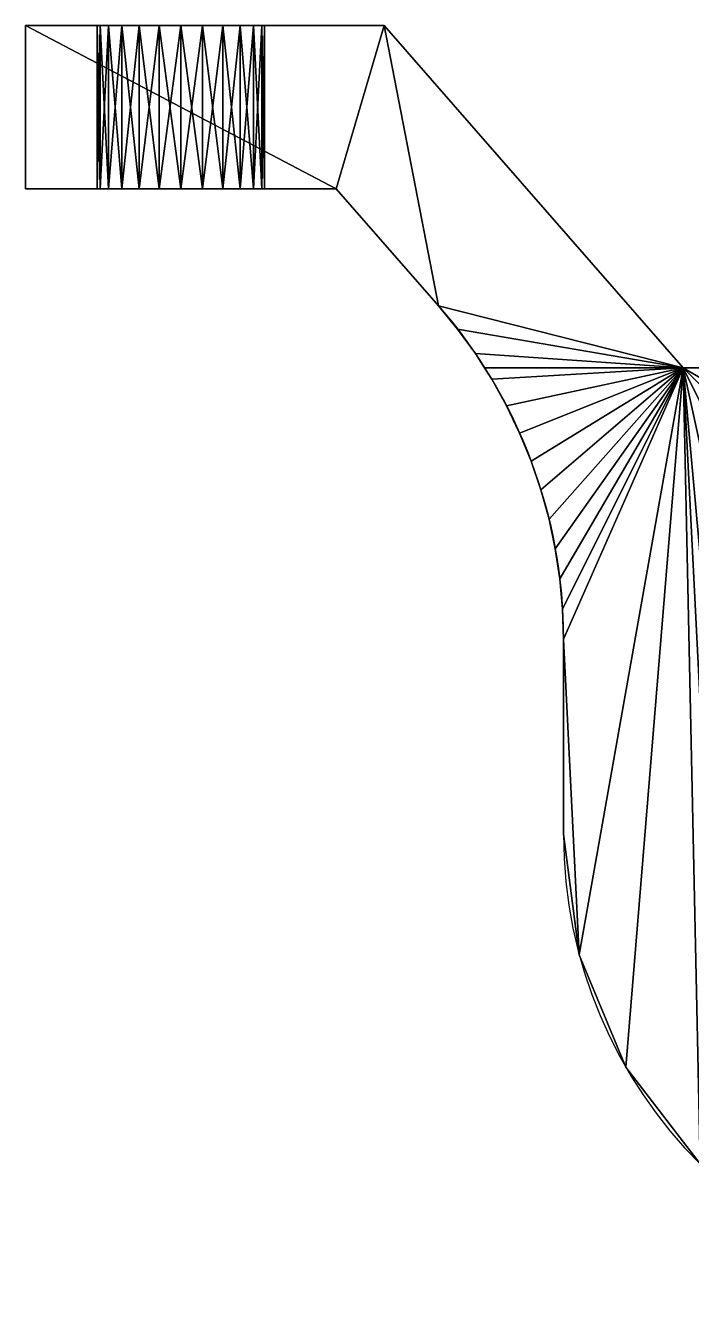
# Model space of a CAD drawing. Header units: millimetres. Extents: x 0 to 84, y 0 to 53.3.
# Drawn here: x 0 to 27.9, y 0 to 53.3 of the extents above; entities that cross this region are included whole.
import ezdxf

# ---------------------------------------------------------------- set-up
doc = ezdxf.new("R2010")
doc.units = ezdxf.units.MM

msp = doc.modelspace()

# ---------------------------------------------------------------- linework, layer by layer
for p, q in [((15, 53.309), (0, 53.309)), ((0, 46.479), (0, 53.309)), ((0, 46.479, 39), (0, 53.309, 39)), ((15, 53.309, 39), (0, 53.309, 39)), ((0, 53.309), (0, 53.309, 39)), ((3, 53.309, 9.5), (3, 46.479, 9.5)), ((3, 53.309, 29.5), (3, 46.479, 29.5)), ((3.119, 53.309, 8.594), (3.119, 46.479, 8.594)), ((3.119, 53.309, 10.406), (3.119, 46.479, 10.406)), ((3.119, 53.309, 28.594), (3.119, 46.479, 28.594)), ((3.119, 53.309, 30.406), (3.119, 46.479, 30.406)), ((3.469, 53.309, 11.25), (3.469, 46.479, 11.25)), ((3.469, 53.309, 7.75), (3.469, 46.479, 7.75)), ((3.469, 53.309, 31.25), (3.469, 46.479, 31.25)), ((3.469, 53.309, 27.75), (3.469, 46.479, 27.75)), ((4.025, 53.309, 11.975), (4.025, 46.479, 11.975)), ((4.025, 53.309, 7.025), (4.025, 46.479, 7.025)), ((4.025, 53.309, 31.975), (4.025, 46.479, 31.975)), ((4.025, 53.309, 27.025), (4.025, 46.479, 27.025)), ((4.75, 53.309, 12.531), (4.75, 46.479, 12.531)), ((4.75, 53.309, 6.469), (4.75, 46.479, 6.469)), ((4.75, 53.309, 32.531), (4.75, 46.479, 32.531)), ((4.75, 53.309, 26.469), (4.75, 46.479, 26.469)), ((5.594, 53.309, 12.881), (5.594, 46.479, 12.881)), ((5.594, 53.309, 6.119), (5.594, 46.479, 6.119)), ((5.594, 53.309, 32.881), (5.594, 46.479, 32.881)), ((5.594, 53.309, 26.119), (5.594, 46.479, 26.119)), ((6.5, 53.309, 13), (6.5, 46.479, 13)), ((6.5, 53.309, 6), (6.5, 46.479, 6)), ((6.5, 53.309, 33), (6.5, 46.479, 33)), ((6.5, 53.309, 26), (6.5, 46.479, 26)), ((7.406, 53.309, 12.881), (7.406, 46.479, 12.881)), ((7.406, 53.309, 6.119), (7.406, 46.479, 6.119)), ((7.406, 53.309, 32.881), (7.406, 46.479, 32.881)), ((7.406, 53.309, 26.119), (7.406, 46.479, 26.119)), ((8.25, 53.309, 12.531), (8.25, 46.479, 12.531)), ((8.25, 53.309, 6.469), (8.25, 46.479, 6.469)), ((8.25, 53.309, 32.531), (8.25, 46.479, 32.531)), ((8.25, 53.309, 26.469), (8.25, 46.479, 26.469)), ((8.975, 53.309, 11.975), (8.975, 46.479, 11.975)), ((8.975, 53.309, 7.025), (8.975, 46.479, 7.025)), ((8.975, 53.309, 31.975), (8.975, 46.479, 31.975)), ((8.975, 53.309, 27.025), (8.975, 46.479, 27.025)), ((9.531, 53.309, 11.25), (9.531, 46.479, 11.25)), ((9.531, 53.309, 7.75), (9.531, 46.479, 7.75)), ((9.531, 53.309, 31.25), (9.531, 46.479, 31.25)), ((9.531, 53.309, 27.75), (9.531, 46.479, 27.75)), ((9.881, 53.309, 10.406), (9.881, 46.479, 10.406)), ((9.881, 53.309, 8.594), (9.881, 46.479, 8.594)), ((9.881, 53.309, 30.406), (9.881, 46.479, 30.406)), ((9.881, 53.309, 28.594), (9.881, 46.479, 28.594)), ((10, 53.309, 9.5), (10, 46.479, 9.5)), ((10, 53.309, 29.5), (10, 46.479, 29.5)), ((15, 53.309), (27.5, 39)), ((15, 53.309, 39), (27.5, 39, 39)), ((15, 53.309), (15, 53.309, 39)), ((13, 46.479), (0, 46.479)), ((13, 46.479, 39), (0, 46.479, 39)), ((0, 46.479), (0, 46.479, 39)), ((17.267, 41.595), (13, 46.479)), ((17.267, 41.595, 39), (13, 46.479, 39)), ((13, 46.479), (13, 46.479, 39)), ((17.267, 41.595), (17.267, 41.595, 39)), ((18.072, 40.615), (18.072, 40.615, 39)), ((18.817, 39.589), (18.817, 39.589, 39)), ((19.193, 39), (19.193, 39, 39)), ((27.5, 39), (56.5, 39)), ((27.5, 39, 39), (56.5, 39, 39)), ((27.5, 39), (27.5, 39, 39)), ((19.5, 38.52), (19.5, 38.52, 39)), ((20.117, 37.413), (20.117, 37.413, 39)), ((20.668, 36.27), (20.668, 36.27, 39)), ((21.149, 35.096), (21.149, 35.096, 39)), ((21.558, 33.896), (21.558, 33.896, 39)), ((21.896, 32.674), (21.896, 32.674, 39)), ((22.159, 31.433), (22.159, 31.433, 39)), ((22.348, 30.179), (22.348, 30.179, 39)), ((22.462, 28.916), (22.462, 28.916, 39)), ((22.5, 19.5), (22.5, 27.649)), ((22.5, 19.5, 39), (22.5, 27.649, 39)), ((22.5, 27.649), (22.5, 27.649, 39)), ((22.5, 19.5), (22.5, 19.5, 39)), ((23.164, 14.453), (23.164, 14.453, 39)), ((25.113, 9.75), (25.113, 9.75, 39))]:
    msp.add_line(p, q)
at = {"extrusion": (0, -1, 0)}
for centre in [(6.5, 29.5, -53.309), (6.5, 9.5, -53.309), (6.5, 9.5, -46.479), (6.5, 29.5, -46.479)]:
    msp.add_circle(centre, 3.5, dxfattribs=at)
at = {"extrusion": (0, 0, -1)}
for centre in [(-1.302, 27.649), (-1.302, 27.649, -39)]:
    msp.add_arc(centre, 21.198, 138.8605, 180, dxfattribs=at)
for centre in [(42, 19.5), (42, 19.5, 39)]:
    msp.add_arc(centre, 19.5, 180, 0)

# ---------------------------------------------------------------- meshes
mesh = msp.add_polyface()
corners = [(23.164, 14.453, 39), (22.5, 27.649, 39), (22.5, 19.5, 39), (28.211, 5.711, 39), (28.96, 16.006, 39), (28.5, 19.5, 39), (32.25, 2.613, 39), (30.309, 12.75, 39), (32.454, 9.954, 39), (36.953, 0.664, 39), (35.25, 7.809, 39), (38.506, 6.46, 39), (42, 0, 39), (42, 6, 39), (47.047, 0.664, 39), (45.494, 6.46, 39), (48.75, 7.809, 39), (51.75, 2.613, 39), (51.546, 9.954, 39), (53.691, 12.75, 39), (55.789, 5.711, 39), (55.04, 16.006, 39), (55.5, 19.5, 39), (13, 46.479, 39), (0, 53.309, 39), (0, 46.479, 39), (15, 53.309, 39), (17.267, 41.595, 39), (27.5, 39, 39), (18.072, 40.615, 39), (18.817, 39.589, 39), (19.193, 39, 39), (19.5, 38.52, 39), (20.117, 37.413, 39), (20.668, 36.27, 39), (21.149, 35.096, 39), (21.558, 33.896, 39), (21.896, 32.674, 39), (22.159, 31.433, 39), (22.348, 30.179, 39), (22.462, 28.916, 39), (25.113, 9.75, 39), (28.96, 22.994, 39), (30.309, 26.25, 39), (32.454, 29.046, 39), (35.25, 31.191, 39), (38.506, 32.54, 39), (56.5, 39, 39), (42, 33, 39), (45.494, 32.54, 39), (48.75, 31.191, 39), (51.546, 29.046, 39), (53.691, 26.25, 39), (55.04, 22.994, 39), (58.887, 9.75, 39), (61.653, 30.113, 39), (61.845, 31.383, 39), (62.112, 32.638, 39), (62.453, 33.876, 39), (69, 53.309, 39), (61.538, 28.835, 39), (60.836, 14.453, 39), (61.5, 27.552, 39), (61.5, 19.5, 39), (62.868, 35.09, 39), (63.355, 36.278, 39), (63.912, 37.435, 39), (64.537, 38.556, 39), (64.82, 39, 39), (65.228, 39.637, 39), (65.982, 40.676, 39), (66.797, 41.668, 39), (71, 46.479, 39), (84, 53.309, 39), (84, 46.479, 39)]
mesh.append_faces([[corners[k] for k in face] for face in [(0, 1, 2), (23, 24, 25), (62, 61, 63), (73, 72, 74)]], dxfattribs={"vtx0": -1})
mesh.append_faces([[corners[k] for k in face] for face in [(4, 6, 7), (7, 6, 8), (8, 9, 10), (10, 9, 11), (11, 12, 13), (13, 14, 15), (15, 14, 16), (16, 17, 18), (18, 17, 19), (19, 20, 21), (21, 20, 22), (24, 23, 26), (26, 27, 28), (28, 46, 47), (47, 58, 59), (55, 54, 60), (60, 61, 62), (59, 72, 73)]], dxfattribs={"vtx0": -1, "vtx1": -1})
mesh.append_faces([[corners[k] for k in face] for face in [(28, 1, 0), (28, 3, 5), (47, 22, 20), (47, 54, 55)]], dxfattribs={"vtx0": -1, "vtx1": -1, "vtx2": -1})
mesh.append_faces([[corners[k] for k in face] for face in [(3, 4, 5), (4, 3, 6), (8, 6, 9), (11, 9, 12), (13, 12, 14), (16, 14, 17), (19, 17, 20), (26, 23, 27), (28, 27, 29), (28, 29, 30), (28, 30, 31), (28, 31, 32), (28, 32, 33), (28, 33, 34), (28, 34, 35), (28, 35, 36), (28, 36, 37), (28, 37, 38), (28, 38, 39), (28, 39, 40), (28, 40, 1), (28, 0, 41), (28, 41, 3), (28, 5, 42), (28, 42, 43), (28, 43, 44), (28, 44, 45), (28, 45, 46), (47, 46, 48), (47, 48, 49), (47, 49, 50), (47, 50, 51), (47, 51, 52), (47, 52, 53), (47, 53, 22), (47, 20, 54), (47, 55, 56), (47, 56, 57), (47, 57, 58), (60, 54, 61), (59, 58, 64), (59, 64, 65), (59, 65, 66), (59, 66, 67), (59, 67, 68), (59, 68, 69), (59, 69, 70), (59, 70, 71), (59, 71, 72)]], dxfattribs={"vtx0": -1, "vtx2": -1})
mesh = msp.add_polyface()
corners = [(0, 53.309, 39), (0, 46.479), (0, 46.479, 39), (0, 53.309)]
mesh.append_faces([[corners[k] for k in face] for face in [(0, 1, 2), (1, 0, 3)]], dxfattribs={"vtx0": -1})
mesh = msp.add_polyface()
corners = [(0, 53.309), (4.75, 53.309, 6.469), (15, 53.309), (4.025, 53.309, 7.025), (3.469, 53.309, 7.75), (3.119, 53.309, 8.594), (3, 53.309, 9.5), (0, 53.309, 39), (5.594, 53.309, 6.119), (6.5, 53.309, 6), (3.119, 53.309, 10.406), (3.469, 53.309, 11.25), (4.025, 53.309, 11.975), (4.75, 53.309, 12.531), (5.594, 53.309, 12.881), (6.5, 53.309, 13), (3.119, 53.309, 28.594), (3.469, 53.309, 27.75), (4.025, 53.309, 27.025), (4.75, 53.309, 26.469), (5.594, 53.309, 26.119), (6.5, 53.309, 26), (3, 53.309, 29.5), (3.119, 53.309, 30.406), (3.469, 53.309, 31.25), (4.025, 53.309, 31.975), (4.75, 53.309, 32.531), (5.594, 53.309, 32.881), (6.5, 53.309, 33), (9.881, 53.309, 8.594), (15, 53.309, 39), (9.531, 53.309, 7.75), (8.975, 53.309, 7.025), (8.25, 53.309, 6.469), (7.406, 53.309, 6.119), (10, 53.309, 9.5), (9.881, 53.309, 10.406), (9.531, 53.309, 11.25), (8.975, 53.309, 11.975), (8.25, 53.309, 12.531), (7.406, 53.309, 12.881), (9.531, 53.309, 27.75), (8.975, 53.309, 27.025), (8.25, 53.309, 26.469), (7.406, 53.309, 26.119), (9.881, 53.309, 28.594), (10, 53.309, 29.5), (9.881, 53.309, 30.406), (9.531, 53.309, 31.25), (8.975, 53.309, 31.975), (8.25, 53.309, 32.531), (7.406, 53.309, 32.881)]
mesh.append_faces([[corners[k] for k in face] for face in [(0, 1, 2), (1, 0, 3), (3, 0, 4), (4, 0, 5), (5, 0, 6), (6, 7, 10), (10, 7, 11), (11, 7, 12), (12, 7, 13), (13, 7, 14), (14, 7, 15), (16, 7, 22), (22, 7, 23), (23, 7, 24), (24, 7, 25), (25, 7, 26), (26, 7, 27), (27, 7, 28), (2, 29, 30), (29, 2, 31), (31, 2, 32), (32, 2, 33), (33, 2, 34), (34, 2, 9), (41, 15, 42), (42, 15, 43), (43, 15, 44), (44, 15, 21), (30, 28, 7)]], dxfattribs={"vtx0": -1, "vtx1": -1})
mesh.append_faces([[corners[k] for k in face] for face in [(15, 7, 16), (30, 15, 41)]], dxfattribs={"vtx0": -1, "vtx1": -1, "vtx2": -1})
mesh.append_faces([[corners[k] for k in face] for face in [(6, 0, 7), (2, 1, 8), (2, 8, 9), (15, 16, 17), (15, 17, 18), (15, 18, 19), (15, 19, 20), (15, 20, 21), (30, 29, 35), (30, 35, 36), (30, 36, 37), (30, 37, 38), (30, 38, 39), (30, 39, 40), (30, 40, 15), (30, 41, 45), (30, 45, 46), (30, 46, 47), (30, 47, 48), (30, 48, 49), (30, 49, 50), (30, 50, 51), (30, 51, 28)]], dxfattribs={"vtx0": -1, "vtx2": -1})
mesh = msp.add_polyface()
corners = [(3.119, 53.309, 8.594), (3, 46.479, 9.5), (3.119, 46.479, 8.594), (3, 53.309, 9.5)]
mesh.append_faces([[corners[k] for k in face] for face in [(0, 1, 2), (1, 0, 3)]], dxfattribs={"vtx0": -1})
mesh = msp.add_polyface()
corners = [(3, 53.309, 9.5), (3.119, 46.479, 10.406), (3, 46.479, 9.5), (3.119, 53.309, 10.406)]
mesh.append_faces([[corners[k] for k in face] for face in [(0, 1, 2), (1, 0, 3)]], dxfattribs={"vtx0": -1})
mesh = msp.add_polyface()
corners = [(3.119, 53.309, 28.594), (3, 46.479, 29.5), (3.119, 46.479, 28.594), (3, 53.309, 29.5)]
mesh.append_faces([[corners[k] for k in face] for face in [(0, 1, 2), (1, 0, 3)]], dxfattribs={"vtx0": -1})
mesh = msp.add_polyface()
corners = [(3, 53.309, 29.5), (3.119, 46.479, 30.406), (3, 46.479, 29.5), (3.119, 53.309, 30.406)]
mesh.append_faces([[corners[k] for k in face] for face in [(0, 1, 2), (1, 0, 3)]], dxfattribs={"vtx0": -1})
mesh = msp.add_polyface()
corners = [(3.119, 53.309, 10.406), (3.469, 46.479, 11.25), (3.119, 46.479, 10.406), (3.469, 53.309, 11.25)]
mesh.append_faces([[corners[k] for k in face] for face in [(0, 1, 2), (1, 0, 3)]], dxfattribs={"vtx0": -1})
mesh = msp.add_polyface()
corners = [(3.469, 53.309, 7.75), (3.119, 46.479, 8.594), (3.469, 46.479, 7.75), (3.119, 53.309, 8.594)]
mesh.append_faces([[corners[k] for k in face] for face in [(0, 1, 2), (1, 0, 3)]], dxfattribs={"vtx0": -1})
mesh = msp.add_polyface()
corners = [(3.119, 53.309, 30.406), (3.469, 46.479, 31.25), (3.119, 46.479, 30.406), (3.469, 53.309, 31.25)]
mesh.append_faces([[corners[k] for k in face] for face in [(0, 1, 2), (1, 0, 3)]], dxfattribs={"vtx0": -1})
mesh = msp.add_polyface()
corners = [(3.469, 53.309, 27.75), (3.119, 46.479, 28.594), (3.469, 46.479, 27.75), (3.119, 53.309, 28.594)]
mesh.append_faces([[corners[k] for k in face] for face in [(0, 1, 2), (1, 0, 3)]], dxfattribs={"vtx0": -1})
mesh = msp.add_polyface()
corners = [(3.469, 53.309, 11.25), (4.025, 46.479, 11.975), (3.469, 46.479, 11.25), (4.025, 53.309, 11.975)]
mesh.append_faces([[corners[k] for k in face] for face in [(0, 1, 2), (1, 0, 3)]], dxfattribs={"vtx0": -1})
mesh = msp.add_polyface()
corners = [(4.025, 53.309, 7.025), (3.469, 46.479, 7.75), (4.025, 46.479, 7.025), (3.469, 53.309, 7.75)]
mesh.append_faces([[corners[k] for k in face] for face in [(0, 1, 2), (1, 0, 3)]], dxfattribs={"vtx0": -1})
mesh = msp.add_polyface()
corners = [(3.469, 53.309, 31.25), (4.025, 46.479, 31.975), (3.469, 46.479, 31.25), (4.025, 53.309, 31.975)]
mesh.append_faces([[corners[k] for k in face] for face in [(0, 1, 2), (1, 0, 3)]], dxfattribs={"vtx0": -1})
mesh = msp.add_polyface()
corners = [(4.025, 53.309, 27.025), (3.469, 46.479, 27.75), (4.025, 46.479, 27.025), (3.469, 53.309, 27.75)]
mesh.append_faces([[corners[k] for k in face] for face in [(0, 1, 2), (1, 0, 3)]], dxfattribs={"vtx0": -1})
mesh = msp.add_polyface()
corners = [(4.75, 53.309, 12.531), (4.025, 46.479, 11.975), (4.025, 53.309, 11.975), (4.75, 46.479, 12.531)]
mesh.append_faces([[corners[k] for k in face] for face in [(0, 1, 2), (1, 0, 3)]], dxfattribs={"vtx0": -1})
mesh = msp.add_polyface()
corners = [(4.75, 46.479, 6.469), (4.025, 53.309, 7.025), (4.025, 46.479, 7.025), (4.75, 53.309, 6.469)]
mesh.append_faces([[corners[k] for k in face] for face in [(0, 1, 2), (1, 0, 3)]], dxfattribs={"vtx0": -1})
mesh = msp.add_polyface()
corners = [(4.75, 53.309, 32.531), (4.025, 46.479, 31.975), (4.025, 53.309, 31.975), (4.75, 46.479, 32.531)]
mesh.append_faces([[corners[k] for k in face] for face in [(0, 1, 2), (1, 0, 3)]], dxfattribs={"vtx0": -1})
mesh = msp.add_polyface()
corners = [(4.75, 46.479, 26.469), (4.025, 53.309, 27.025), (4.025, 46.479, 27.025), (4.75, 53.309, 26.469)]
mesh.append_faces([[corners[k] for k in face] for face in [(0, 1, 2), (1, 0, 3)]], dxfattribs={"vtx0": -1})
mesh = msp.add_polyface()
corners = [(5.594, 53.309, 12.881), (4.75, 46.479, 12.531), (4.75, 53.309, 12.531), (5.594, 46.479, 12.881)]
mesh.append_faces([[corners[k] for k in face] for face in [(0, 1, 2), (1, 0, 3)]], dxfattribs={"vtx0": -1})
mesh = msp.add_polyface()
corners = [(5.594, 46.479, 6.119), (4.75, 53.309, 6.469), (4.75, 46.479, 6.469), (5.594, 53.309, 6.119)]
mesh.append_faces([[corners[k] for k in face] for face in [(0, 1, 2), (1, 0, 3)]], dxfattribs={"vtx0": -1})
mesh = msp.add_polyface()
corners = [(5.594, 53.309, 32.881), (4.75, 46.479, 32.531), (4.75, 53.309, 32.531), (5.594, 46.479, 32.881)]
mesh.append_faces([[corners[k] for k in face] for face in [(0, 1, 2), (1, 0, 3)]], dxfattribs={"vtx0": -1})
mesh = msp.add_polyface()
corners = [(5.594, 46.479, 26.119), (4.75, 53.309, 26.469), (4.75, 46.479, 26.469), (5.594, 53.309, 26.119)]
mesh.append_faces([[corners[k] for k in face] for face in [(0, 1, 2), (1, 0, 3)]], dxfattribs={"vtx0": -1})
mesh = msp.add_polyface()
corners = [(6.5, 53.309, 13), (5.594, 46.479, 12.881), (5.594, 53.309, 12.881), (6.5, 46.479, 13)]
mesh.append_faces([[corners[k] for k in face] for face in [(0, 1, 2), (1, 0, 3)]], dxfattribs={"vtx0": -1})
mesh = msp.add_polyface()
corners = [(6.5, 46.479, 6), (5.594, 53.309, 6.119), (5.594, 46.479, 6.119), (6.5, 53.309, 6)]
mesh.append_faces([[corners[k] for k in face] for face in [(0, 1, 2), (1, 0, 3)]], dxfattribs={"vtx0": -1})
mesh = msp.add_polyface()
corners = [(6.5, 53.309, 33), (5.594, 46.479, 32.881), (5.594, 53.309, 32.881), (6.5, 46.479, 33)]
mesh.append_faces([[corners[k] for k in face] for face in [(0, 1, 2), (1, 0, 3)]], dxfattribs={"vtx0": -1})
mesh = msp.add_polyface()
corners = [(6.5, 46.479, 26), (5.594, 53.309, 26.119), (5.594, 46.479, 26.119), (6.5, 53.309, 26)]
mesh.append_faces([[corners[k] for k in face] for face in [(0, 1, 2), (1, 0, 3)]], dxfattribs={"vtx0": -1})
mesh = msp.add_polyface()
corners = [(7.406, 53.309, 12.881), (6.5, 46.479, 13), (6.5, 53.309, 13), (7.406, 46.479, 12.881)]
mesh.append_faces([[corners[k] for k in face] for face in [(0, 1, 2), (1, 0, 3)]], dxfattribs={"vtx0": -1})
mesh = msp.add_polyface()
corners = [(7.406, 46.479, 6.119), (6.5, 53.309, 6), (6.5, 46.479, 6), (7.406, 53.309, 6.119)]
mesh.append_faces([[corners[k] for k in face] for face in [(0, 1, 2), (1, 0, 3)]], dxfattribs={"vtx0": -1})
mesh = msp.add_polyface()
corners = [(7.406, 53.309, 32.881), (6.5, 46.479, 33), (6.5, 53.309, 33), (7.406, 46.479, 32.881)]
mesh.append_faces([[corners[k] for k in face] for face in [(0, 1, 2), (1, 0, 3)]], dxfattribs={"vtx0": -1})
mesh = msp.add_polyface()
corners = [(7.406, 46.479, 26.119), (6.5, 53.309, 26), (6.5, 46.479, 26), (7.406, 53.309, 26.119)]
mesh.append_faces([[corners[k] for k in face] for face in [(0, 1, 2), (1, 0, 3)]], dxfattribs={"vtx0": -1})
mesh = msp.add_polyface()
corners = [(8.25, 53.309, 12.531), (7.406, 46.479, 12.881), (7.406, 53.309, 12.881), (8.25, 46.479, 12.531)]
mesh.append_faces([[corners[k] for k in face] for face in [(0, 1, 2), (1, 0, 3)]], dxfattribs={"vtx0": -1})
mesh = msp.add_polyface()
corners = [(8.25, 46.479, 6.469), (7.406, 53.309, 6.119), (7.406, 46.479, 6.119), (8.25, 53.309, 6.469)]
mesh.append_faces([[corners[k] for k in face] for face in [(0, 1, 2), (1, 0, 3)]], dxfattribs={"vtx0": -1})
mesh = msp.add_polyface()
corners = [(8.25, 53.309, 32.531), (7.406, 46.479, 32.881), (7.406, 53.309, 32.881), (8.25, 46.479, 32.531)]
mesh.append_faces([[corners[k] for k in face] for face in [(0, 1, 2), (1, 0, 3)]], dxfattribs={"vtx0": -1})
mesh = msp.add_polyface()
corners = [(8.25, 46.479, 26.469), (7.406, 53.309, 26.119), (7.406, 46.479, 26.119), (8.25, 53.309, 26.469)]
mesh.append_faces([[corners[k] for k in face] for face in [(0, 1, 2), (1, 0, 3)]], dxfattribs={"vtx0": -1})
mesh = msp.add_polyface()
corners = [(8.975, 53.309, 11.975), (8.25, 46.479, 12.531), (8.25, 53.309, 12.531), (8.975, 46.479, 11.975)]
mesh.append_faces([[corners[k] for k in face] for face in [(0, 1, 2), (1, 0, 3)]], dxfattribs={"vtx0": -1})
mesh = msp.add_polyface()
corners = [(8.975, 46.479, 7.025), (8.25, 53.309, 6.469), (8.25, 46.479, 6.469), (8.975, 53.309, 7.025)]
mesh.append_faces([[corners[k] for k in face] for face in [(0, 1, 2), (1, 0, 3)]], dxfattribs={"vtx0": -1})
mesh = msp.add_polyface()
corners = [(8.975, 53.309, 31.975), (8.25, 46.479, 32.531), (8.25, 53.309, 32.531), (8.975, 46.479, 31.975)]
mesh.append_faces([[corners[k] for k in face] for face in [(0, 1, 2), (1, 0, 3)]], dxfattribs={"vtx0": -1})
mesh = msp.add_polyface()
corners = [(8.975, 46.479, 27.025), (8.25, 53.309, 26.469), (8.25, 46.479, 26.469), (8.975, 53.309, 27.025)]
mesh.append_faces([[corners[k] for k in face] for face in [(0, 1, 2), (1, 0, 3)]], dxfattribs={"vtx0": -1})
mesh = msp.add_polyface()
corners = [(8.975, 53.309, 11.975), (9.531, 46.479, 11.25), (8.975, 46.479, 11.975), (9.531, 53.309, 11.25)]
mesh.append_faces([[corners[k] for k in face] for face in [(0, 1, 2), (1, 0, 3)]], dxfattribs={"vtx0": -1})
mesh = msp.add_polyface()
corners = [(9.531, 53.309, 7.75), (8.975, 46.479, 7.025), (9.531, 46.479, 7.75), (8.975, 53.309, 7.025)]
mesh.append_faces([[corners[k] for k in face] for face in [(0, 1, 2), (1, 0, 3)]], dxfattribs={"vtx0": -1})
mesh = msp.add_polyface()
corners = [(8.975, 53.309, 31.975), (9.531, 46.479, 31.25), (8.975, 46.479, 31.975), (9.531, 53.309, 31.25)]
mesh.append_faces([[corners[k] for k in face] for face in [(0, 1, 2), (1, 0, 3)]], dxfattribs={"vtx0": -1})
mesh = msp.add_polyface()
corners = [(9.531, 53.309, 27.75), (8.975, 46.479, 27.025), (9.531, 46.479, 27.75), (8.975, 53.309, 27.025)]
mesh.append_faces([[corners[k] for k in face] for face in [(0, 1, 2), (1, 0, 3)]], dxfattribs={"vtx0": -1})
mesh = msp.add_polyface()
corners = [(9.531, 53.309, 11.25), (9.881, 46.479, 10.406), (9.531, 46.479, 11.25), (9.881, 53.309, 10.406)]
mesh.append_faces([[corners[k] for k in face] for face in [(0, 1, 2), (1, 0, 3)]], dxfattribs={"vtx0": -1})
mesh = msp.add_polyface()
corners = [(9.881, 53.309, 8.594), (9.531, 46.479, 7.75), (9.881, 46.479, 8.594), (9.531, 53.309, 7.75)]
mesh.append_faces([[corners[k] for k in face] for face in [(0, 1, 2), (1, 0, 3)]], dxfattribs={"vtx0": -1})
mesh = msp.add_polyface()
corners = [(9.531, 53.309, 31.25), (9.881, 46.479, 30.406), (9.531, 46.479, 31.25), (9.881, 53.309, 30.406)]
mesh.append_faces([[corners[k] for k in face] for face in [(0, 1, 2), (1, 0, 3)]], dxfattribs={"vtx0": -1})
mesh = msp.add_polyface()
corners = [(9.881, 53.309, 28.594), (9.531, 46.479, 27.75), (9.881, 46.479, 28.594), (9.531, 53.309, 27.75)]
mesh.append_faces([[corners[k] for k in face] for face in [(0, 1, 2), (1, 0, 3)]], dxfattribs={"vtx0": -1})
mesh = msp.add_polyface()
corners = [(9.881, 53.309, 10.406), (10, 46.479, 9.5), (9.881, 46.479, 10.406), (10, 53.309, 9.5)]
mesh.append_faces([[corners[k] for k in face] for face in [(0, 1, 2), (1, 0, 3)]], dxfattribs={"vtx0": -1})
mesh = msp.add_polyface()
corners = [(10, 53.309, 9.5), (9.881, 46.479, 8.594), (10, 46.479, 9.5), (9.881, 53.309, 8.594)]
mesh.append_faces([[corners[k] for k in face] for face in [(0, 1, 2), (1, 0, 3)]], dxfattribs={"vtx0": -1})
mesh = msp.add_polyface()
corners = [(9.881, 53.309, 30.406), (10, 46.479, 29.5), (9.881, 46.479, 30.406), (10, 53.309, 29.5)]
mesh.append_faces([[corners[k] for k in face] for face in [(0, 1, 2), (1, 0, 3)]], dxfattribs={"vtx0": -1})
mesh = msp.add_polyface()
corners = [(10, 53.309, 29.5), (9.881, 46.479, 28.594), (10, 46.479, 29.5), (9.881, 53.309, 28.594)]
mesh.append_faces([[corners[k] for k in face] for face in [(0, 1, 2), (1, 0, 3)]], dxfattribs={"vtx0": -1})
mesh = msp.add_polyface()
corners = [(15, 53.309), (27.5, 39, 39), (27.5, 39), (15, 53.309, 39)]
mesh.append_faces([[corners[k] for k in face] for face in [(0, 1, 2), (1, 0, 3)]], dxfattribs={"vtx0": -1})
mesh = msp.add_polyface()
corners = [(13, 46.479), (8.975, 46.479, 7.025), (0, 46.479), (9.531, 46.479, 7.75), (9.881, 46.479, 8.594), (10, 46.479, 9.5), (13, 46.479, 39), (8.25, 46.479, 6.469), (7.406, 46.479, 6.119), (6.5, 46.479, 6), (9.881, 46.479, 10.406), (9.531, 46.479, 11.25), (8.975, 46.479, 11.975), (8.25, 46.479, 12.531), (7.406, 46.479, 12.881), (6.5, 46.479, 13), (9.881, 46.479, 28.594), (9.531, 46.479, 27.75), (8.975, 46.479, 27.025), (8.25, 46.479, 26.469), (7.406, 46.479, 26.119), (6.5, 46.479, 26), (10, 46.479, 29.5), (9.881, 46.479, 30.406), (9.531, 46.479, 31.25), (8.975, 46.479, 31.975), (8.25, 46.479, 32.531), (7.406, 46.479, 32.881), (6.5, 46.479, 33), (3, 46.479, 9.5), (0, 46.479, 39), (3.119, 46.479, 8.594), (3.469, 46.479, 7.75), (4.025, 46.479, 7.025), (4.75, 46.479, 6.469), (5.594, 46.479, 6.119), (3.119, 46.479, 10.406), (3.469, 46.479, 11.25), (4.025, 46.479, 11.975), (4.75, 46.479, 12.531), (5.594, 46.479, 12.881), (3.119, 46.479, 28.594), (3.469, 46.479, 27.75), (4.025, 46.479, 27.025), (4.75, 46.479, 26.469), (5.594, 46.479, 26.119), (3, 46.479, 29.5), (3.119, 46.479, 30.406), (3.469, 46.479, 31.25), (4.025, 46.479, 31.975), (4.75, 46.479, 32.531), (5.594, 46.479, 32.881)]
mesh.append_faces([[corners[k] for k in face] for face in [(0, 1, 2), (1, 0, 3), (3, 0, 4), (4, 0, 5), (5, 6, 10), (10, 6, 11), (11, 6, 12), (12, 6, 13), (13, 6, 14), (14, 6, 15), (16, 6, 22), (22, 6, 23), (23, 6, 24), (24, 6, 25), (25, 6, 26), (26, 6, 27), (27, 6, 28), (2, 29, 30), (29, 2, 31), (31, 2, 32), (32, 2, 33), (33, 2, 34), (34, 2, 35), (35, 2, 9), (41, 15, 42), (42, 15, 43), (43, 15, 44), (44, 15, 45), (45, 15, 21), (30, 28, 6)]], dxfattribs={"vtx0": -1, "vtx1": -1})
mesh.append_faces([[corners[k] for k in face] for face in [(15, 6, 16), (30, 15, 41)]], dxfattribs={"vtx0": -1, "vtx1": -1, "vtx2": -1})
mesh.append_faces([[corners[k] for k in face] for face in [(5, 0, 6), (2, 1, 7), (2, 7, 8), (2, 8, 9), (15, 16, 17), (15, 17, 18), (15, 18, 19), (15, 19, 20), (15, 20, 21), (30, 29, 36), (30, 36, 37), (30, 37, 38), (30, 38, 39), (30, 39, 40), (30, 40, 15), (30, 41, 46), (30, 46, 47), (30, 47, 48), (30, 48, 49), (30, 49, 50), (30, 50, 51), (30, 51, 28)]], dxfattribs={"vtx0": -1, "vtx2": -1})
mesh = msp.add_polyface()
corners = [(13, 46.479, 39), (17.267, 41.595), (17.267, 41.595, 39), (13, 46.479)]
mesh.append_faces([[corners[k] for k in face] for face in [(0, 1, 2), (1, 0, 3)]], dxfattribs={"vtx0": -1})
mesh = msp.add_polyface()
corners = [(17.267, 41.595, 39), (18.072, 40.615), (18.072, 40.615, 39), (17.267, 41.595)]
mesh.append_faces([[corners[k] for k in face] for face in [(0, 1, 2), (1, 0, 3)]], dxfattribs={"vtx0": -1})
mesh = msp.add_polyface()
corners = [(18.072, 40.615, 39), (18.817, 39.589), (18.817, 39.589, 39), (18.072, 40.615)]
mesh.append_faces([[corners[k] for k in face] for face in [(0, 1, 2), (1, 0, 3)]], dxfattribs={"vtx0": -1})
mesh = msp.add_polyface()
corners = [(18.817, 39.589, 39), (19.193, 39), (19.193, 39, 39), (18.817, 39.589)]
mesh.append_faces([[corners[k] for k in face] for face in [(0, 1, 2), (1, 0, 3)]], dxfattribs={"vtx0": -1})
mesh = msp.add_polyface()
corners = [(19.193, 39, 39), (19.5, 38.52), (19.5, 38.52, 39), (19.193, 39)]
mesh.append_faces([[corners[k] for k in face] for face in [(0, 1, 2), (1, 0, 3)]], dxfattribs={"vtx0": -1})
mesh = msp.add_polyface()
corners = [(27.5, 39, 39), (56.5, 39), (27.5, 39), (56.5, 39, 39)]
mesh.append_faces([[corners[k] for k in face] for face in [(0, 1, 2), (1, 0, 3)]], dxfattribs={"vtx0": -1})
mesh = msp.add_polyface()
corners = [(19.5, 38.52, 39), (20.117, 37.413), (20.117, 37.413, 39), (19.5, 38.52)]
mesh.append_faces([[corners[k] for k in face] for face in [(0, 1, 2), (1, 0, 3)]], dxfattribs={"vtx0": -1})
mesh = msp.add_polyface()
corners = [(20.117, 37.413, 39), (20.668, 36.27), (20.668, 36.27, 39), (20.117, 37.413)]
mesh.append_faces([[corners[k] for k in face] for face in [(0, 1, 2), (1, 0, 3)]], dxfattribs={"vtx0": -1})
mesh = msp.add_polyface()
corners = [(20.668, 36.27, 39), (21.149, 35.096), (21.149, 35.096, 39), (20.668, 36.27)]
mesh.append_faces([[corners[k] for k in face] for face in [(0, 1, 2), (1, 0, 3)]], dxfattribs={"vtx0": -1})
mesh = msp.add_polyface()
corners = [(21.149, 35.096, 39), (21.558, 33.896), (21.558, 33.896, 39), (21.149, 35.096)]
mesh.append_faces([[corners[k] for k in face] for face in [(0, 1, 2), (1, 0, 3)]], dxfattribs={"vtx0": -1})
mesh = msp.add_polyface()
corners = [(21.558, 33.896, 39), (21.896, 32.674), (21.896, 32.674, 39), (21.558, 33.896)]
mesh.append_faces([[corners[k] for k in face] for face in [(0, 1, 2), (1, 0, 3)]], dxfattribs={"vtx0": -1})
mesh = msp.add_polyface()
corners = [(21.896, 32.674, 39), (22.159, 31.433), (22.159, 31.433, 39), (21.896, 32.674)]
mesh.append_faces([[corners[k] for k in face] for face in [(0, 1, 2), (1, 0, 3)]], dxfattribs={"vtx0": -1})
mesh = msp.add_polyface()
corners = [(22.159, 31.433, 39), (22.348, 30.179), (22.348, 30.179, 39), (22.159, 31.433)]
mesh.append_faces([[corners[k] for k in face] for face in [(0, 1, 2), (1, 0, 3)]], dxfattribs={"vtx0": -1})
mesh = msp.add_polyface()
corners = [(22.348, 30.179, 39), (22.462, 28.916), (22.462, 28.916, 39), (22.348, 30.179)]
mesh.append_faces([[corners[k] for k in face] for face in [(0, 1, 2), (1, 0, 3)]], dxfattribs={"vtx0": -1})
mesh = msp.add_polyface()
corners = [(22.462, 28.916, 39), (22.5, 27.649), (22.5, 27.649, 39), (22.462, 28.916)]
mesh.append_faces([[corners[k] for k in face] for face in [(0, 1, 2), (1, 0, 3)]], dxfattribs={"vtx0": -1})
mesh = msp.add_polyface()
corners = [(22.5, 27.649, 39), (22.5, 19.5), (22.5, 19.5, 39), (22.5, 27.649)]
mesh.append_faces([[corners[k] for k in face] for face in [(0, 1, 2), (1, 0, 3)]], dxfattribs={"vtx0": -1})
mesh = msp.add_polyface()
corners = [(22.5, 19.5, 39), (23.164, 14.453), (23.164, 14.453, 39), (22.5, 19.5)]
mesh.append_faces([[corners[k] for k in face] for face in [(0, 1, 2), (1, 0, 3)]], dxfattribs={"vtx0": -1})
mesh = msp.add_polyface()
corners = [(23.164, 14.453, 39), (25.113, 9.75), (25.113, 9.75, 39), (23.164, 14.453)]
mesh.append_faces([[corners[k] for k in face] for face in [(0, 1, 2), (1, 0, 3)]], dxfattribs={"vtx0": -1})
mesh = msp.add_polyface()
corners = [(25.113, 9.75, 39), (28.211, 5.711), (28.211, 5.711, 39), (25.113, 9.75)]
mesh.append_faces([[corners[k] for k in face] for face in [(0, 1, 2), (1, 0, 3)]], dxfattribs={"vtx0": -1})

doc.saveas('drawing.dxf')
